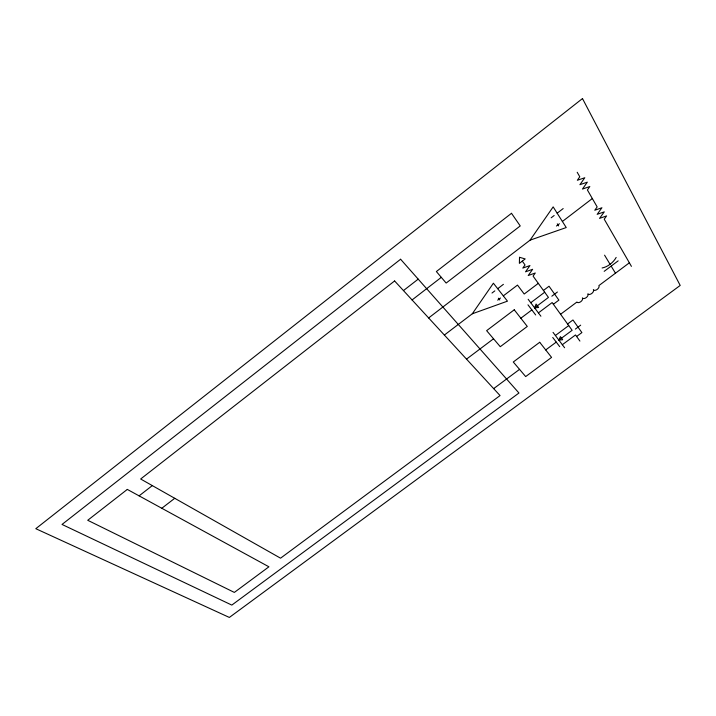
<?xml version="1.0" encoding="UTF-8"?>
<svg xmlns="http://www.w3.org/2000/svg" width="716" height="716" viewBox="0 0 716 716"><rect width="100%" height="100%" fill="white"/><g stroke="black" fill="none" stroke-linecap="round" stroke-linejoin="round"><path stroke-width="1.07" d="M534.61 307.853L536.096 304.067L538.638 307.468L534.61 307.853L548.447 297.426L533.071 276.099L535.264 273.011L528.22 275.517L532.615 269.305L525.535 271.82L529.938 265.564L522.814 268.079L525.025 264.938L522.286 261.143M558.892 340.136L560.386 336.627L562.687 339.715L558.892 340.136L572.138 330.291L552.152 302.564L538.405 312.892M472.292 313.787L493.396 283.214L507.465 301.159L472.292 313.787L444.368 335.043M530.055 240.164L553.164 206.879L566.24 227.554L530.055 240.164L428.642 317.949M139.101 495.857L152.311 485.6M403.457 290.58L418.198 279.133M412.076 299.95L441.307 277.352M161.807 508.262L174.749 498.3M551.159 217.807L554.157 215.507M557.164 213.198L563.179 208.571M556.439 226.023L559.411 223.741M562.391 221.468L592.329 198.538M491.999 293.032L494.846 290.866M497.701 288.691L503.411 284.341M497.674 300.156L500.502 298.017M503.321 295.869L517.498 285.093L524.21 294.025L538.298 283.357M543.426 290.463L549.029 286.23L558.883 300.12L553.37 304.255M530.753 302.734L544.688 292.218M466.519 359.119L493.539 338.775M520.845 318.217L531.854 309.93M551.839 296.2L557.397 292.021M604.179 271.337L618.177 260.848M560.583 314.261L576.926 302.036A3.419 2.032 -38.2 0 0 580.792 301.669A3.419 2.032 -38.2 0 0 582.394 297.945A3.428 2.032 -38.5 0 0 586.261 297.579A3.428 2.032 -38.5 0 0 587.872 293.846A3.437 2.032 -38.7 0 0 591.738 293.488A3.437 2.032 -38.7 0 0 593.367 289.729A3.446 2.032 -39 0 0 597.225 289.389A3.446 2.032 -39 0 0 598.871 285.612L629.364 262.808M567.582 323.972L572.952 319.971L581.893 332.591L576.613 336.493M555.392 335.491L568.728 325.565M493.664 388.618L519.548 369.375M545.708 349.936L556.251 342.105M575.36 329.1L580.676 325.154M562.337 344.718L575.503 334.954L579.915 341.076M498.381 298.205L499.786 299.968M527.978 304.828L535.666 314.95M552.734 337.469L559.715 346.669M528.157 299.27L540.902 316.221M553.038 332.358L564.611 347.743M557.272 223.866L558.578 225.898M604.564 255.165L610.086 264.302M611.169 266.101L615.465 273.208M577.194 172.27L579.79 176.763L577.356 180.262L584.793 177.738L579.924 184.683L587.317 182.159L582.466 189.051L589.814 186.545L587.397 189.964L597.162 206.924L594.781 210.227L601.923 207.756L597.171 214.335L604.268 211.864L599.534 218.389L606.586 215.928L604.223 219.177L631.423 266.37M616.163 257.429A14.213 8.529 -40.3 0 1 602.111 267.981M519.521 257.304L519.377 263.363L525.195 258.923L519.521 257.304M582.484 98.557L35.8 528.694L229.353 617.443L680.2 285.442L582.484 98.557M400.602 259.246L62.023 524.443L231.814 605.092L518.957 393.012L400.602 259.246M127.305 489.413L87.719 520.281L234.347 592.418L268.921 566.803L127.305 489.413M394.606 280.958L140.649 479.004L280.556 558.185L500.054 395.572L394.606 280.958M511.501 213.305L436.366 271.543L446.158 283.062L520.228 225.934L511.501 213.305M514.24 309.795L486.629 330.658L500.278 346.705L527.289 326.433L514.24 309.795M539.712 342.284L513.283 362.001L525.678 376.58L551.571 357.4L539.712 342.284"/></g></svg>
